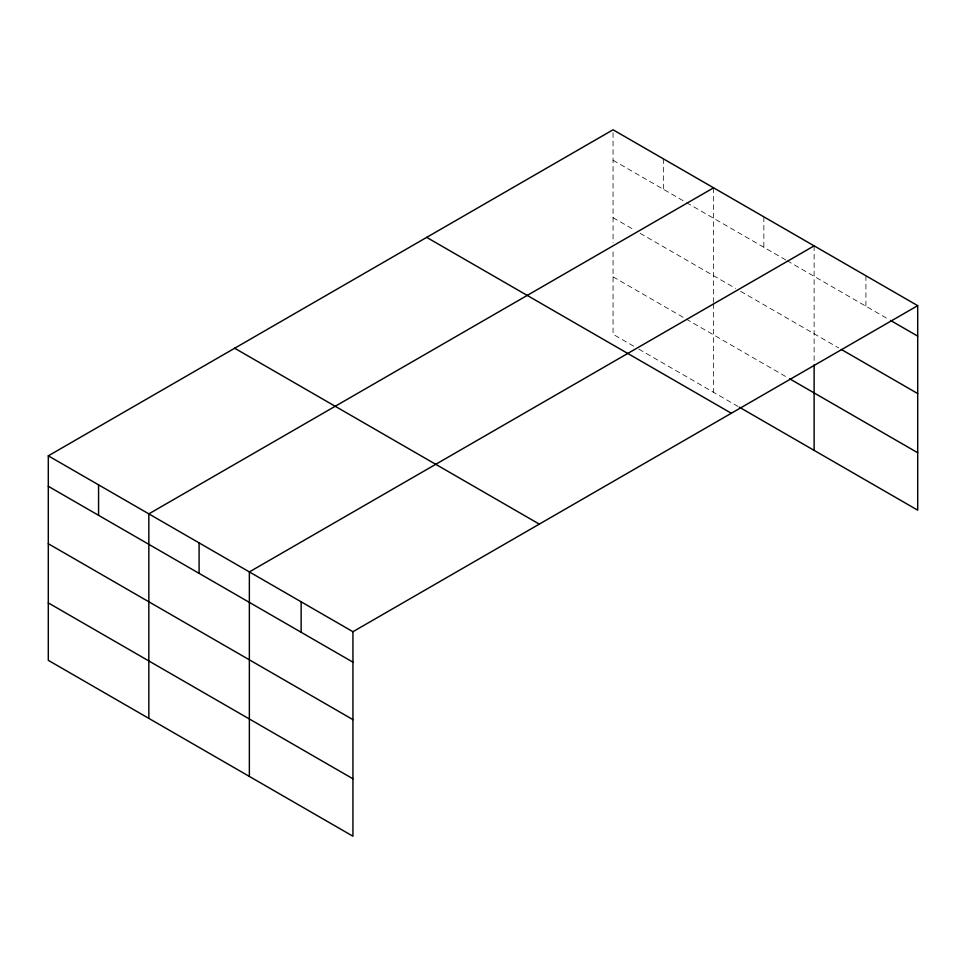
<?xml version="1.0" encoding="UTF-8"?>
<svg xmlns="http://www.w3.org/2000/svg" width="966" height="966" viewBox="0 0 966 966"><rect width="100%" height="100%" fill="white"/><g stroke="black" fill="none" stroke-linecap="round" stroke-linejoin="round"><path stroke-width="0.72" stroke-dasharray="4.83 3.62" d="M613.06 160.235L685.232 201.906M686.524 202.655L785.769 259.951M787.061 260.699L889.215 319.674M613.06 217.676L634.964 230.319M640.12 233.301L735.5 288.363M740.656 291.346L838.717 347.953M613.06 276.844L788.341 378.044M633.684 346.19L613.06 334.284L613.06 248.745M638.84 349.161L738.072 406.457M865.91 275.757L865.91 306.222M814.121 245.859L814.121 361.864M763.852 216.843L763.852 247.308M713.584 187.815L713.584 302.346M713.584 303.819L713.584 392.317M663.328 158.798L663.328 189.264M613.06 132.68L613.06 242.816"/><path stroke-width="1.45" d="M917.7 305.654L613.06 129.782L48.3 455.831L48.3 660.346L352.94 836.218L352.94 631.716L917.7 305.654L917.7 510.169L739.364 407.205M713.584 187.815L148.836 513.876L148.836 718.378M814.121 245.859L249.361 571.92L249.361 776.423M890.507 320.422L917.7 336.12M841.314 349.45L917.7 393.56M789.633 378.793L917.7 452.728M426.682 237.37L731.334 413.255M234.666 348.231L539.318 524.115M48.3 455.831L352.94 631.716M48.3 486.296L352.94 662.181M48.3 543.737L352.94 719.622M48.3 602.905L352.94 778.789M814.121 364.822L814.121 450.361M301.151 601.818L301.151 632.283M199.093 542.904L199.093 573.357M98.568 484.86L98.568 515.325"/></g></svg>
